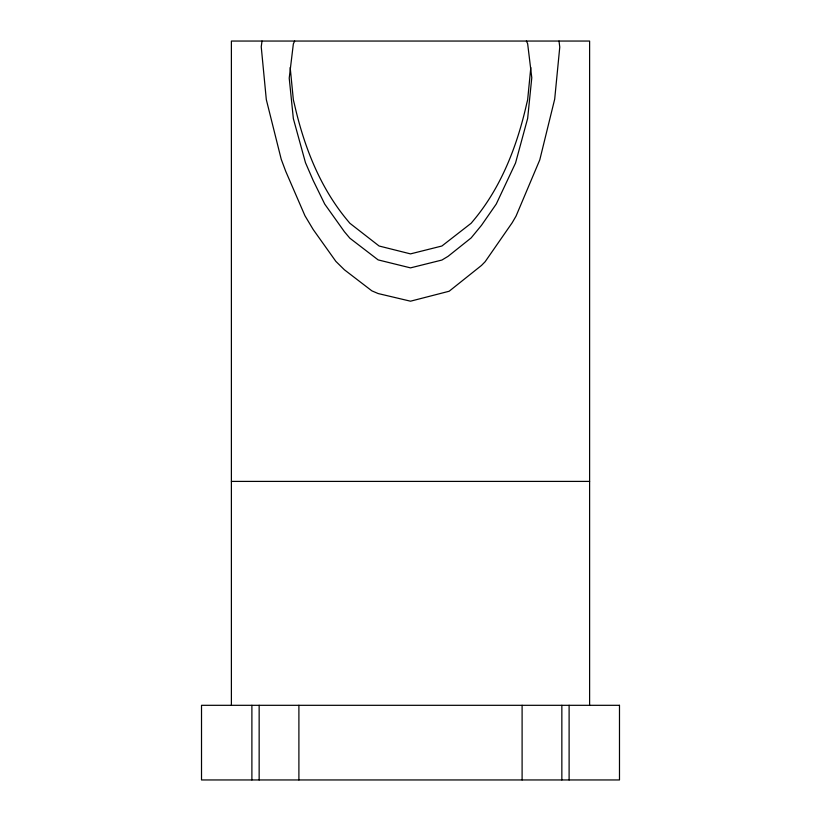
<?xml version="1.0" encoding="UTF-8"?>
<svg xmlns="http://www.w3.org/2000/svg" width="821" height="821" viewBox="0 0 821 821"><rect width="100%" height="100%" fill="white"/><g stroke="black" fill="none" stroke-linecap="round" stroke-linejoin="round"><path stroke-width="1.23" d="M530.807 67.558L527.646 99.813L526.61 104.021C517.086 146.046 501.272 187.26 473.337 220.623L471.141 223.261L441.893 246.013L410.5 253.884L379.107 246.013L349.859 223.261L347.663 220.623C319.728 187.26 303.914 146.046 294.39 104.021L293.354 99.813L290.193 67.558M262.012 41.05L261.232 46.797L266.312 99.608L281.223 159.274L285.729 171.332L304.95 215.738L313.201 229.531L335.861 261.376L344.41 269.791L371.862 290.85L378.153 293.549L410.5 301.194L449.138 291.25L481.486 265.44L485.139 261.714L512.212 222.696L516.05 216.097L539.777 159.879L554.688 99.167L559.768 47.074L559.009 41.05M294.677 41.05L293.354 43.872L289.218 78.118L293.354 118.635L305.463 162.65L313.201 180.517L324.736 204.101L344.41 231.727L349.859 238.203L378.153 259.908L410.5 267.872L441.893 260.052L448.04 256.357L471.141 237.926L481.486 225.323L496.264 204.039L515.537 163.03L527.646 118.44L531.782 77.728L527.646 43.677L526.384 41.05M231.389 481.404L589.611 481.404M589.611 705.311L589.611 41.05L231.389 41.05L231.389 705.311M569.107 705.311L569.107 779.95M561.851 705.311L561.851 779.95M522.105 705.311L522.105 779.95M298.895 705.311L298.895 779.95M259.149 705.311L259.149 779.95M251.893 705.311L251.893 779.95M619.486 705.311L201.514 705.311L201.514 779.95L619.486 779.95L619.486 705.311"/></g></svg>
